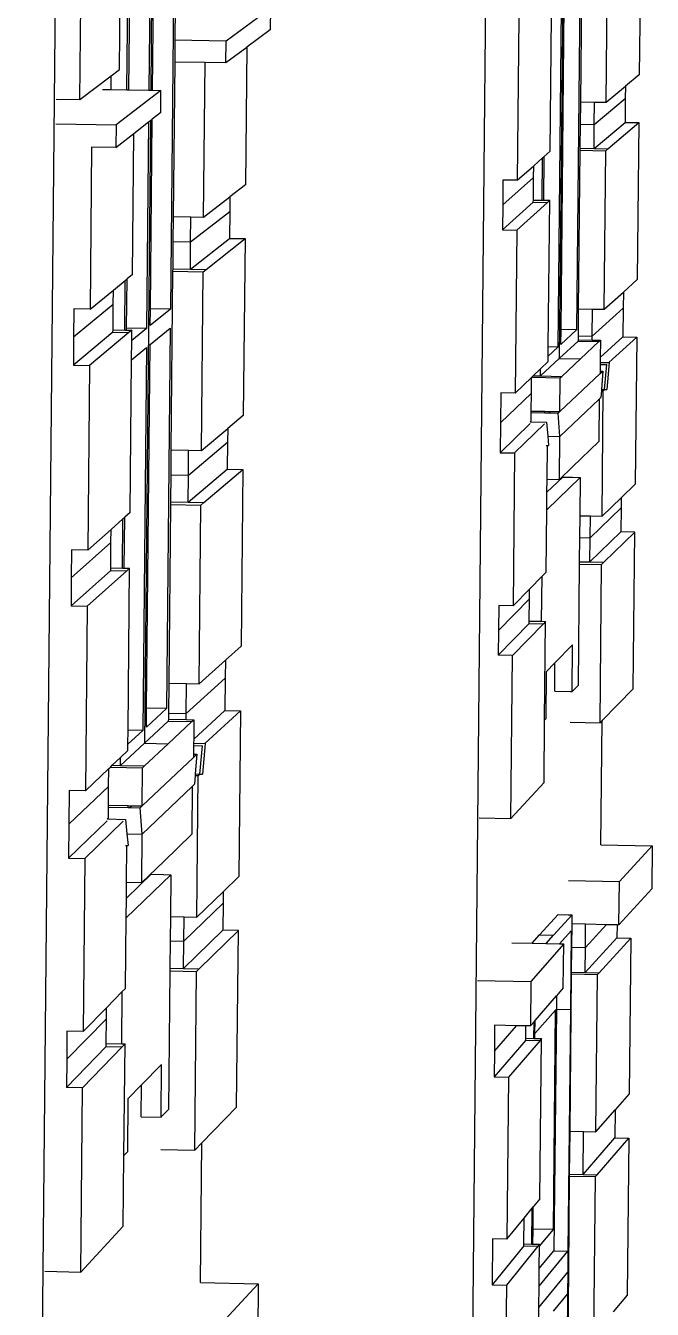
# Model space of a CAD drawing. Extents: x -106 to 80, y -44 to 65.
# Drawn here: x 71.12 to 74.37, y -12.95 to -6.31 of the extents above; entities that cross this region are included whole.
import ezdxf

# ---------------------------------------------------------------- set-up
doc = ezdxf.new("R2010")
doc.units = 0
doc.layers.get('0').update_dxf_attribs({"linetype": 'CONTINUOUS'})

msp = doc.modelspace()

# ---------------------------------------------------------------- linework, layer by layer
for p, q in [((73.3799, -18.8632), (73.549, -1.6631)), ((71.1235, -22.3197), (71.309, -2.8599)), ((73.9125, -5.1771), (73.8843, -8.03)), ((74.3063, -5.7497), (74.2983, -6.5616)), ((71.891, -5.836), (71.8724, -7.7746)), ((74.0015, -5.8822), (73.9934, -6.7023)), ((74.1269, -6.7046), (74.135, -5.8844)), ((71.7679, -5.9509), (71.7613, -6.6419)), ((71.7774, -5.944), (71.7707, -6.642)), ((71.7801, -6.6422), (71.7869, -5.937)), ((71.6477, -6.64), (71.6529, -6.0932)), ((71.6572, -6.6402), (71.6625, -6.0862)), ((71.609, -6.5347), (71.613, -6.1226)), ((73.9914, -6.1367), (73.9741, -7.8812)), ((71.4043, -6.6896), (71.409, -6.1938)), ((71.8969, -6.2348), (71.8957, -6.3579)), ((72.1605, -6.3859), (72.3904, -6.218)), ((72.3904, -6.218), (72.3893, -6.3295)), ((73.8949, -6.2157), (73.8776, -7.9703)), ((73.8932, -7.8797), (73.9098, -6.2035)), ((73.6752, -6.2647), (73.6669, -7.1081)), ((73.8376, -6.9568), (73.8445, -6.257)), ((71.8957, -6.3579), (71.8955, -6.3816)), ((72.3893, -6.3295), (72.268, -6.4188)), ((71.8955, -6.3816), (71.8944, -6.4944)), ((71.8955, -6.3816), (72.1605, -6.3859)), ((72.1594, -6.4988), (72.1605, -6.3859)), ((72.1594, -6.4988), (72.268, -6.4188)), ((72.268, -6.4188), (72.2612, -7.1306)), ((71.8944, -6.4944), (71.8867, -7.2957)), ((71.8944, -6.4944), (72.0521, -6.497)), ((72.0444, -7.2985), (72.0521, -6.497)), ((72.0521, -6.497), (72.1594, -6.4988)), ((71.4043, -6.6896), (71.5659, -6.5673)), ((71.5652, -6.6386), (71.5659, -6.5673)), ((71.5659, -6.5673), (71.609, -6.5347)), ((74.2983, -6.5616), (74.2262, -6.6217)), ((71.5216, -6.6379), (71.5652, -6.6386)), ((71.5652, -6.6386), (71.6477, -6.64)), ((74.1269, -6.7046), (74.2262, -6.6217)), ((74.2262, -6.6217), (74.2256, -6.6844)), ((71.2811, -6.6876), (71.4043, -6.6896)), ((71.8232, -6.6429), (71.5914, -6.8217)), ((71.6477, -6.64), (71.6572, -6.6402)), ((71.6572, -6.6402), (71.7613, -6.6419)), ((71.7613, -6.6419), (71.7707, -6.642)), ((71.7707, -6.642), (71.7801, -6.6422)), ((71.7801, -6.6422), (71.8232, -6.6429)), ((71.8221, -6.7578), (71.8232, -6.6429)), ((73.9934, -6.7023), (73.9923, -6.8173)), ((73.9934, -6.7023), (74.0666, -6.7036)), ((74.0655, -6.8186), (74.2256, -6.6844)), ((74.0655, -6.8186), (74.0666, -6.7036)), ((74.0666, -6.7036), (74.1269, -6.7046)), ((74.2256, -6.6844), (74.2244, -6.8083)), ((71.8221, -6.7578), (71.7787, -6.7916)), ((71.2799, -6.8165), (71.5914, -6.8217)), ((71.5914, -6.8217), (71.5903, -6.9381)), ((71.6827, -6.8662), (71.7597, -6.8063)), ((71.7692, -6.799), (71.7383, -10.0197)), ((71.7597, -6.8063), (71.7495, -7.8746)), ((71.7597, -6.8063), (71.7692, -6.799)), ((71.7692, -6.799), (71.7787, -6.7916)), ((71.7693, -7.7728), (71.7787, -6.7916)), ((73.9923, -6.8173), (73.991, -6.9424)), ((73.9923, -6.8173), (74.0655, -6.8186)), ((74.0642, -6.9437), (74.2244, -6.8083)), ((74.0642, -6.9437), (74.0655, -6.8186)), ((74.1363, -6.9449), (74.2958, -6.8095)), ((74.2244, -6.8083), (74.2958, -6.8095)), ((74.2958, -6.8095), (74.2877, -7.6212)), ((71.5903, -6.9381), (71.6827, -6.8662)), ((71.6757, -7.5954), (71.6827, -6.8662)), ((71.4647, -6.936), (71.4567, -7.7744)), ((71.5903, -6.9381), (71.4647, -6.936)), ((73.8376, -6.9568), (73.8057, -6.985)), ((73.9909, -6.9527), (73.9828, -7.7726)), ((73.991, -6.9424), (73.9909, -6.9527)), ((73.9909, -6.9527), (74.1244, -6.955)), ((73.991, -6.9424), (74.0642, -6.9437)), ((74.0642, -6.9437), (74.1363, -6.9449)), ((74.1163, -7.775), (74.1244, -6.955)), ((74.1244, -6.955), (74.1363, -6.9449)), ((73.6669, -7.1081), (73.7519, -7.0328)), ((73.7513, -7.0933), (73.7519, -7.0328)), ((73.7519, -7.0328), (73.7982, -6.9917)), ((73.796, -7.2109), (73.7982, -6.9917)), ((73.7982, -6.9917), (73.8057, -6.985)), ((73.8035, -7.211), (73.8057, -6.985)), ((73.7513, -7.0933), (73.5915, -7.2356)), ((73.7501, -7.2101), (73.7513, -7.0933)), ((72.2612, -7.1306), (72.1803, -7.1932)), ((73.5928, -7.1069), (73.5915, -7.2356)), ((73.6669, -7.1081), (73.5928, -7.1069)), ((72.0444, -7.2985), (72.1803, -7.1932)), ((72.1803, -7.1932), (72.1796, -7.2688)), ((73.75, -7.2208), (73.5902, -7.3643)), ((73.5915, -7.2356), (73.5902, -7.3643)), ((73.8234, -7.222), (73.6643, -7.3656)), ((73.75, -7.2208), (73.7501, -7.2101)), ((73.75, -7.2208), (73.8234, -7.222)), ((73.7501, -7.2101), (73.796, -7.2109)), ((73.796, -7.2109), (73.8035, -7.211)), ((73.8035, -7.211), (73.835, -7.2115)), ((73.835, -7.2115), (73.8234, -7.222)), ((73.8276, -7.9694), (73.835, -7.2115)), ((71.8867, -7.2957), (71.8855, -7.4249)), ((71.8867, -7.2957), (71.9782, -7.2973)), ((71.977, -7.4265), (72.1796, -7.2688)), ((71.977, -7.4265), (71.9782, -7.2973)), ((71.9782, -7.2973), (72.0444, -7.2985)), ((72.1796, -7.2688), (72.1782, -7.4084)), ((73.5902, -7.3643), (73.6643, -7.3656)), ((73.6643, -7.3656), (73.656, -8.2088)), ((71.8855, -7.4249), (71.8841, -7.5659)), ((71.8855, -7.4249), (71.977, -7.4265)), ((71.9756, -7.5675), (72.1782, -7.4084)), ((71.9756, -7.5675), (71.977, -7.4265)), ((72.0567, -7.569), (72.2585, -7.4098)), ((72.1782, -7.4084), (72.2585, -7.4098)), ((72.2585, -7.4098), (72.2496, -8.3241)), ((71.8841, -7.5659), (71.884, -7.578)), ((71.8841, -7.5659), (71.9756, -7.5675)), ((71.9756, -7.5675), (72.0567, -7.569)), ((72.0416, -7.5809), (72.0567, -7.569)), ((71.5774, -7.6757), (71.6382, -7.626)), ((71.6358, -7.8827), (71.6382, -7.626)), ((71.6382, -7.626), (71.6478, -7.6182)), ((71.6454, -7.8727), (71.6478, -7.6182)), ((71.6757, -7.5954), (71.6478, -7.6182)), ((71.884, -7.578), (71.8751, -8.5027)), ((71.884, -7.578), (72.0416, -7.5809)), ((72.0327, -8.5057), (72.0416, -7.5809)), ((74.2877, -7.6212), (74.2157, -7.6858)), ((71.4567, -7.7744), (71.5774, -7.6757)), ((71.5767, -7.7502), (71.5774, -7.6757)), ((74.1163, -7.775), (74.2157, -7.6858)), ((74.2157, -7.6858), (74.2149, -7.7688)), ((71.5767, -7.7502), (71.3716, -7.9186)), ((71.5754, -7.8816), (71.5767, -7.7502)), ((71.373, -7.7729), (71.3716, -7.9186)), ((71.4567, -7.7744), (71.373, -7.7729)), ((71.7684, -7.8592), (71.7693, -7.7728)), ((71.8724, -7.7746), (71.7684, -7.8592)), ((71.8724, -7.7746), (71.7693, -7.7728)), ((73.9828, -7.7726), (73.9814, -7.912)), ((73.9828, -7.7726), (74.056, -7.7739)), ((74.0546, -7.9134), (74.2149, -7.7688)), ((74.0546, -7.9134), (74.056, -7.7739)), ((74.056, -7.7739), (74.1163, -7.775)), ((74.2149, -7.7688), (74.2134, -7.9177)), ((71.5753, -7.8943), (71.3702, -8.0643)), ((71.6581, -7.8958), (71.4539, -8.0658)), ((71.5753, -7.8943), (71.5754, -7.8816)), ((71.5753, -7.8943), (71.6581, -7.8958)), ((71.5754, -7.8816), (71.6358, -7.8827)), ((71.6358, -7.8827), (71.6453, -7.8829)), ((71.6453, -7.8829), (71.6454, -7.8727)), ((71.6453, -7.8829), (71.6729, -7.8834)), ((71.7495, -7.8746), (71.6454, -7.8727)), ((71.6729, -7.8834), (71.6581, -7.8958)), ((71.7495, -7.8746), (71.6724, -7.9373)), ((71.6724, -7.9373), (71.6729, -7.8834)), ((71.7675, -7.9572), (71.8715, -7.8721)), ((71.8715, -7.8721), (71.8525, -9.8398)), ((73.8924, -7.9566), (73.8932, -7.8797)), ((73.9741, -7.8812), (73.8924, -7.9566)), ((73.9741, -7.8812), (73.8932, -7.8797)), ((71.3716, -7.9186), (71.3702, -8.0643)), ((71.6715, -8.0358), (71.6724, -7.9373)), ((71.7494, -9.8377), (71.7675, -7.9572)), ((73.8843, -8.03), (73.9812, -7.9402)), ((73.9814, -7.912), (73.9812, -7.9328)), ((73.9812, -7.9328), (74.0544, -7.9341)), ((73.9812, -7.9328), (73.9812, -7.9402)), ((73.9812, -7.9402), (74.0897, -7.9422)), ((73.9814, -7.912), (74.0546, -7.9134)), ((73.9935, -8.032), (74.0897, -7.9422)), ((74.0544, -7.9341), (74.0546, -7.9134)), ((74.0544, -7.9341), (74.0975, -7.9349)), ((74.0897, -7.9422), (74.0975, -7.9349)), ((74.0966, -8.0241), (74.2134, -7.9177)), ((74.0975, -7.9349), (74.0966, -8.0241)), ((74.1407, -8.0508), (74.2848, -7.919)), ((74.2134, -7.9177), (74.2848, -7.919)), ((74.2848, -7.919), (74.2772, -8.6804)), ((71.6715, -8.0358), (71.7485, -7.9727)), ((71.7485, -7.9727), (71.7295, -9.9534)), ((73.7871, -8.1202), (73.8843, -8.03)), ((73.8268, -8.046), (73.8271, -8.0169)), ((73.8271, -8.0169), (73.8276, -7.9694)), ((73.8776, -7.9703), (73.8271, -8.0169)), ((73.8776, -7.9703), (73.8276, -7.9694)), ((73.8843, -8.03), (73.9935, -8.032)), ((73.8968, -8.1222), (73.9935, -8.032)), ((74.0966, -8.0241), (74.0964, -8.05)), ((71.3702, -8.0643), (71.4539, -8.0658)), ((71.4539, -8.0658), (71.4448, -9.0203)), ((71.6639, -8.8266), (71.6715, -8.0358)), ((73.7497, -8.1195), (73.7874, -8.0836)), ((73.7871, -8.1202), (73.7874, -8.0836)), ((73.8268, -8.046), (73.7874, -8.0836)), ((74.0959, -8.0946), (74.0958, -8.1072)), ((74.0958, -8.1072), (74.1089, -8.0948)), ((74.0963, -8.0603), (74.0959, -8.0946)), ((74.0959, -8.0946), (74.1089, -8.0948)), ((74.0964, -8.05), (74.0963, -8.0603)), ((74.0963, -8.0603), (74.1296, -8.0609)), ((74.0963, -8.0603), (74.0963, -8.0603)), ((74.0964, -8.05), (74.1407, -8.0508)), ((74.1089, -8.0948), (74.1027, -8.1894)), ((74.1183, -8.1897), (74.1296, -8.0609)), ((74.1296, -8.0609), (74.1297, -8.0609)), ((74.142, -8.0509), (74.1301, -8.1899)), ((74.1407, -8.0508), (74.142, -8.0509)), ((73.656, -8.2088), (73.7411, -8.1278)), ((73.7403, -8.2089), (73.7411, -8.1278)), ((73.7411, -8.1278), (73.7419, -8.127)), ((73.7419, -8.127), (73.7497, -8.1195)), ((73.7419, -8.127), (73.8888, -8.1297)), ((73.7497, -8.1195), (73.7871, -8.1202)), ((73.7871, -8.1202), (73.8968, -8.1222)), ((74.0958, -8.1072), (73.8871, -8.3042)), ((73.8871, -8.3042), (73.8888, -8.1297)), ((73.8888, -8.1297), (73.8968, -8.1222)), ((73.5819, -8.2075), (73.5804, -8.3622)), ((73.7403, -8.2089), (73.5804, -8.3622)), ((73.656, -8.2088), (73.5819, -8.2075)), ((73.7393, -8.3014), (73.7403, -8.2089)), ((74.1, -8.2314), (74.0908, -8.2401)), ((74.1023, -8.1952), (74.1, -8.2314)), ((74.1027, -8.1894), (74.1023, -8.1952)), ((74.1023, -8.1952), (74.1121, -8.1954)), ((74.1027, -8.1894), (74.1183, -8.1897)), ((74.1057, -8.8451), (74.1121, -8.1954)), ((74.1121, -8.1954), (74.1183, -8.1897)), ((74.1183, -8.1897), (74.1301, -8.1899)), ((74.1183, -8.1897), (74.1183, -8.1897)), ((73.8876, -8.4335), (74.0908, -8.2401)), ((74.0908, -8.2401), (74.0886, -8.4594)), ((72.2496, -8.3241), (72.1687, -8.3918)), ((73.5804, -8.3622), (73.5789, -8.5169)), ((73.7336, -8.3574), (73.8187, -8.359)), ((73.7337, -8.3574), (73.7388, -8.3524)), ((73.7388, -8.3524), (73.7393, -8.3094)), ((73.7393, -8.3014), (73.8092, -8.3027)), ((73.7393, -8.3094), (73.7393, -8.3014)), ((73.7393, -8.3094), (73.8092, -8.3107)), ((73.8092, -8.3107), (73.8092, -8.3027)), ((73.8092, -8.3027), (73.8393, -8.3033)), ((73.8092, -8.3107), (73.831, -8.3111)), ((73.8187, -8.359), (73.8247, -8.4323)), ((73.831, -8.3111), (73.8393, -8.3033)), ((73.831, -8.3111), (73.8787, -8.312)), ((73.8393, -8.3033), (73.8871, -8.3042)), ((73.8787, -8.312), (73.8871, -8.3042)), ((73.8876, -8.4335), (73.8787, -8.312)), ((72.0327, -8.5057), (72.1687, -8.3918)), ((72.1687, -8.3918), (72.1681, -8.4621)), ((73.7343, -8.3664), (73.5789, -8.5169)), ((73.8078, -8.3677), (73.653, -8.5182)), ((73.8247, -8.4323), (73.8876, -8.4335)), ((73.8247, -8.4323), (73.8285, -8.4799)), ((71.9653, -8.6326), (72.1681, -8.4621)), ((72.1681, -8.4621), (72.1667, -8.6016)), ((73.8165, -8.4797), (73.8225, -8.4798)), ((73.8208, -8.6542), (73.8225, -8.4798)), ((73.8225, -8.4798), (73.8285, -8.4799)), ((73.8854, -8.6555), (73.8876, -8.4335)), ((74.0886, -8.4594), (73.9531, -8.5901)), ((71.8751, -8.5027), (71.8739, -8.6308)), ((71.8751, -8.5027), (71.9666, -8.5044)), ((71.9653, -8.6326), (71.9666, -8.5044)), ((71.9666, -8.5044), (72.0327, -8.5057)), ((73.5789, -8.5169), (73.653, -8.5182)), ((73.653, -8.5182), (73.6452, -9.3092)), ((71.8739, -8.6308), (71.8725, -8.7718)), ((71.8739, -8.6308), (71.9653, -8.6326)), ((71.964, -8.7736), (72.1667, -8.6016)), ((72.045, -8.7751), (72.2469, -8.6031)), ((72.1667, -8.6016), (72.2469, -8.6031)), ((72.2469, -8.6031), (72.2381, -9.5171)), ((73.9531, -8.5901), (73.8854, -8.6555)), ((71.964, -8.7736), (71.9653, -8.6326)), ((73.8192, -8.8126), (73.9923, -8.6447)), ((73.8201, -8.7219), (73.9019, -8.643)), ((73.8201, -8.7219), (73.8208, -8.6542)), ((73.8208, -8.6542), (73.8854, -8.6555)), ((73.9019, -8.643), (73.9526, -8.6439)), ((73.9526, -8.6439), (73.9923, -8.6447)), ((73.9923, -8.6447), (73.9903, -8.8428)), ((74.2772, -8.6804), (74.2051, -8.7496)), ((73.8192, -8.8126), (73.8201, -8.7219)), ((74.1057, -8.8451), (74.2051, -8.7496)), ((74.2051, -8.7496), (74.2046, -8.8029)), ((71.6639, -8.8266), (71.636, -8.8512)), ((71.8724, -8.7849), (71.8635, -9.7092)), ((71.8725, -8.7718), (71.8724, -8.7849)), ((71.8724, -8.7849), (72.03, -8.788)), ((71.8725, -8.7718), (71.964, -8.7736)), ((71.964, -8.7736), (72.045, -8.7751)), ((72.0211, -9.7125), (72.03, -8.788)), ((72.03, -8.788), (72.045, -8.7751)), ((73.816, -9.1349), (73.8192, -8.8126)), ((74.0443, -8.9572), (74.2046, -8.8029)), ((74.2046, -8.8029), (74.2034, -8.9266)), ((71.5655, -8.9136), (71.6264, -8.8597)), ((71.624, -9.1138), (71.6264, -8.8597)), ((71.6264, -8.8597), (71.636, -8.8512)), ((71.6335, -9.114), (71.636, -8.8512)), ((73.9903, -8.8428), (73.9892, -8.9562)), ((73.9903, -8.8428), (74.0454, -8.8439)), ((74.0443, -8.9572), (74.0454, -8.8439)), ((74.0454, -8.8439), (74.1057, -8.8451)), ((71.4448, -9.0203), (71.5655, -8.9136)), ((71.5649, -8.9822), (71.5655, -8.9136)), ((73.9892, -8.9562), (73.988, -9.0811)), ((73.9892, -8.9562), (74.0443, -8.9572)), ((74.2034, -8.9266), (74.043, -9.0822)), ((74.043, -9.0822), (74.0443, -8.9572)), ((74.1151, -9.0836), (74.2747, -8.928)), ((74.2747, -8.928), (74.2034, -8.9266)), ((74.2667, -9.7391), (74.2747, -8.928)), ((71.5649, -8.9822), (71.3597, -9.1643)), ((71.3611, -9.0186), (71.3597, -9.1643)), ((71.4448, -9.0203), (71.3611, -9.0186)), ((71.5636, -9.1126), (71.5649, -8.9822)), ((73.9878, -9.0929), (73.9816, -9.7211)), ((73.988, -9.0811), (73.9878, -9.0929)), ((73.9878, -9.0929), (74.1032, -9.0952)), ((73.988, -9.0811), (74.043, -9.0822)), ((74.043, -9.0822), (74.1146, -9.0836)), ((74.0951, -9.9145), (74.1032, -9.0952)), ((74.1032, -9.0952), (74.1146, -9.084)), ((74.1146, -9.084), (74.1146, -9.0836)), ((74.1146, -9.0836), (74.1151, -9.0836)), ((74.1146, -9.084), (74.1151, -9.0836)), ((71.5635, -9.1263), (71.3583, -9.3099)), ((71.6463, -9.1279), (71.442, -9.3116)), ((71.5635, -9.1263), (71.5636, -9.1126)), ((71.5635, -9.1263), (71.6463, -9.1279)), ((71.5636, -9.1126), (71.624, -9.1138)), ((71.624, -9.1138), (71.6335, -9.114)), ((71.6335, -9.114), (71.6611, -9.1145)), ((71.6611, -9.1145), (71.6463, -9.1279)), ((71.6531, -9.9518), (71.6611, -9.1145)), ((73.7303, -9.2224), (73.7951, -9.1563)), ((73.7928, -9.389), (73.7951, -9.1563)), ((73.816, -9.1349), (73.7951, -9.1563)), ((71.3597, -9.1643), (71.3583, -9.3099)), ((73.6452, -9.3092), (73.7303, -9.2224)), ((73.7298, -9.2727), (73.7303, -9.2224)), ((73.7298, -9.2727), (73.5698, -9.4363)), ((73.7286, -9.3877), (73.7298, -9.2727)), ((71.3583, -9.3099), (71.442, -9.3116)), ((71.442, -9.3116), (71.4329, -10.2657)), ((73.5711, -9.3078), (73.5698, -9.4363)), ((73.6452, -9.3092), (73.5711, -9.3078)), ((73.5686, -9.5649), (73.7285, -9.4)), ((73.8019, -9.4014), (73.6427, -9.5664)), ((73.7285, -9.4), (73.7286, -9.3877)), ((73.7285, -9.4), (73.8019, -9.4014)), ((73.7286, -9.3877), (73.7928, -9.389)), ((73.7928, -9.389), (73.8135, -9.3894)), ((73.8135, -9.3894), (73.8019, -9.4014)), ((73.8085, -9.9003), (73.8135, -9.3894)), ((73.5698, -9.4363), (73.5686, -9.5649)), ((72.2381, -9.5171), (72.1572, -9.59)), ((73.9535, -9.5106), (73.862, -9.6039)), ((73.9511, -9.7527), (73.9535, -9.5106)), ((72.0211, -9.7125), (72.1572, -9.59)), ((72.1572, -9.59), (72.1563, -9.6832)), ((73.6427, -9.5664), (73.5686, -9.5649)), ((73.6344, -10.4089), (73.6427, -9.5664)), ((73.862, -9.6039), (73.817, -9.6498)), ((73.8605, -9.7508), (73.862, -9.6039)), ((71.9535, -9.8667), (72.1563, -9.6832)), ((72.1563, -9.6832), (72.1546, -9.8508)), ((73.817, -9.6498), (73.8146, -9.8939)), ((71.8635, -9.7092), (71.862, -9.8648)), ((71.8635, -9.7092), (71.955, -9.7111)), ((71.9535, -9.8667), (71.955, -9.7111)), ((71.955, -9.7111), (72.0211, -9.7125)), ((73.8605, -9.7508), (73.9416, -9.7525)), ((73.9416, -9.7525), (73.9511, -9.7527)), ((73.9816, -9.7211), (73.9511, -9.7527)), ((74.2667, -9.7391), (74.1065, -9.9029)), ((71.7485, -9.9359), (71.7494, -9.8377)), ((71.8525, -9.8398), (71.7485, -9.9359)), ((71.8525, -9.8398), (71.7494, -9.8377)), ((71.862, -9.8648), (71.8617, -9.8959)), ((71.862, -9.8648), (71.9535, -9.8667)), ((71.9532, -9.8977), (71.9535, -9.8667)), ((71.9927, -9.9988), (72.1546, -9.8508)), ((72.051, -10.0212), (72.2349, -9.8525)), ((72.1546, -9.8508), (72.2349, -9.8525)), ((72.2349, -9.8525), (72.2266, -10.7098)), ((71.6524, -10.0246), (71.6531, -9.9518)), ((71.7295, -9.9534), (71.6524, -10.0246)), ((71.7295, -9.9534), (71.6531, -9.9518)), ((71.7383, -10.0197), (71.8616, -9.9054)), ((71.8612, -10.0223), (71.9837, -9.9079)), ((71.8617, -9.8959), (71.8616, -9.9054)), ((71.8616, -9.9054), (71.9837, -9.9079)), ((71.8617, -9.8959), (71.9532, -9.8977)), ((71.9532, -9.8977), (71.9937, -9.8986)), ((71.9837, -9.9079), (71.9937, -9.8986)), ((71.9937, -9.8986), (71.9927, -9.9988)), ((73.8053, -10.2232), (73.8085, -9.9003)), ((73.8146, -9.8939), (73.8085, -9.9003)), ((73.9401, -9.9113), (74.0951, -9.9145)), ((74.1065, -9.9029), (74.0951, -9.9145)), ((74.1001, -10.5454), (74.1065, -9.9029)), ((71.6142, -10.1348), (71.7383, -10.0197)), ((71.6521, -10.0574), (71.6524, -10.0246)), ((71.7379, -10.1373), (71.8612, -10.0223)), ((71.7383, -10.0197), (71.8612, -10.0223)), ((71.9925, -10.02), (71.9924, -10.0317)), ((71.9927, -9.9988), (71.9925, -10.02)), ((71.9925, -10.02), (72.051, -10.0212)), ((72.0526, -10.0213), (72.0376, -10.1794)), ((72.051, -10.0212), (72.0526, -10.0213)), ((71.6521, -10.0574), (71.6146, -10.0931)), ((71.992, -10.0768), (71.9918, -10.0929)), ((71.9918, -10.0929), (72.0085, -10.0772)), ((71.9924, -10.0317), (71.992, -10.0768)), ((71.992, -10.0768), (72.0085, -10.0772)), ((71.9924, -10.0317), (72.0385, -10.0327)), ((71.9924, -10.0317), (71.9924, -10.0317)), ((72.0085, -10.0772), (72.0012, -10.1787)), ((72.0244, -10.1792), (72.0385, -10.0327)), ((72.0385, -10.0327), (72.0386, -10.0327)), ((71.4329, -10.2657), (71.5537, -10.151)), ((71.5528, -10.243), (71.5537, -10.151)), ((71.5537, -10.151), (71.5616, -10.1434)), ((71.5616, -10.1434), (71.5716, -10.1339)), ((71.5616, -10.1434), (71.7277, -10.1469)), ((71.5716, -10.1339), (71.6146, -10.0931)), ((71.5716, -10.1339), (71.6142, -10.1348)), ((71.6142, -10.1348), (71.6146, -10.0931)), ((71.6142, -10.1348), (71.7379, -10.1373)), ((71.9918, -10.0929), (71.7258, -10.344)), ((71.7258, -10.344), (71.7277, -10.1469)), ((71.7277, -10.1469), (71.7379, -10.1373)), ((72.0007, -10.1861), (71.9973, -10.2322)), ((72.0012, -10.1787), (72.0007, -10.1861)), ((72.0007, -10.1861), (72.0165, -10.1864)), ((72.0012, -10.1787), (72.0243, -10.1792)), ((72.0095, -10.9189), (72.0165, -10.1864)), ((72.0165, -10.1864), (72.0243, -10.1792)), ((72.0243, -10.1792), (72.0244, -10.1792)), ((72.0244, -10.1792), (72.0376, -10.1794)), ((73.6344, -10.4089), (73.8053, -10.2232)), ((71.5528, -10.243), (71.3475, -10.439)), ((71.3492, -10.264), (71.3475, -10.439)), ((71.4329, -10.2657), (71.3492, -10.264)), ((71.5519, -10.3403), (71.5528, -10.243)), ((71.7266, -10.4898), (71.9857, -10.2433)), ((71.9857, -10.2433), (71.9833, -10.4906)), ((71.9973, -10.2322), (71.9857, -10.2433)), ((71.5512, -10.4051), (71.5518, -10.3506)), ((71.5518, -10.3506), (71.5519, -10.3403)), ((71.5518, -10.3506), (71.6536, -10.3527)), ((71.5519, -10.3403), (71.6537, -10.3425)), ((71.6536, -10.3527), (71.6537, -10.3425)), ((71.6536, -10.3527), (71.6613, -10.3529)), ((71.6537, -10.3425), (71.672, -10.3429)), ((71.6613, -10.3529), (71.672, -10.3429)), ((71.6613, -10.3529), (71.7151, -10.354)), ((71.672, -10.3429), (71.7258, -10.344)), ((71.7151, -10.354), (71.7258, -10.344)), ((71.7266, -10.4898), (71.7151, -10.354)), ((71.5455, -10.4215), (71.3459, -10.614)), ((71.6283, -10.4233), (71.4295, -10.6158)), ((71.5446, -10.4115), (71.5453, -10.4108)), ((71.5446, -10.4115), (71.5453, -10.4116)), ((71.5453, -10.4108), (71.5512, -10.4051)), ((71.5453, -10.4116), (71.5453, -10.4108)), ((71.5453, -10.4116), (71.6405, -10.4136)), ((71.6405, -10.4136), (71.6475, -10.4881)), ((73.4698, -10.4055), (73.6344, -10.4089)), ((71.3475, -10.439), (71.3459, -10.614)), ((71.6475, -10.4881), (71.7266, -10.4898)), ((71.6475, -10.4881), (71.6532, -10.5486)), ((71.7242, -10.7406), (71.7266, -10.4898)), ((71.9833, -10.4906), (71.8378, -10.631)), ((71.6397, -10.5483), (71.6474, -10.5485)), ((71.6456, -10.7389), (71.6474, -10.5485)), ((71.6474, -10.5485), (71.6532, -10.5486)), ((74.1001, -10.5454), (74.3657, -10.551)), ((74.1951, -10.7348), (74.3657, -10.551)), ((74.3657, -10.551), (74.3635, -10.7724)), ((71.3459, -10.614), (71.4295, -10.6158)), ((71.4295, -10.6158), (71.421, -11.5108)), ((71.8378, -10.631), (71.7242, -10.7406)), ((71.6438, -10.9237), (71.8743, -10.6999)), ((71.7726, -10.6978), (71.6448, -10.8211)), ((71.6448, -10.8211), (71.6456, -10.7389)), ((71.6456, -10.7389), (71.7242, -10.7406)), ((71.7726, -10.6978), (71.8371, -10.6992)), ((71.8371, -10.6992), (71.8743, -10.6999)), ((71.8743, -10.6999), (71.8722, -10.9159)), ((72.2266, -10.7098), (72.1456, -10.7878)), ((73.932, -10.7291), (74.1951, -10.7348)), ((74.1929, -10.9584), (74.1951, -10.7348)), ((71.6438, -10.9237), (71.6448, -10.8211)), ((72.0095, -10.9189), (72.1456, -10.7878)), ((72.1456, -10.7878), (72.145, -10.8474)), ((74.1929, -10.9584), (74.3635, -10.7724)), ((71.9421, -11.0435), (72.145, -10.8474)), ((72.145, -10.8474), (72.1437, -10.9868)), ((71.6403, -11.2878), (71.6438, -10.9237)), ((71.8722, -10.9159), (71.871, -11.0419)), ((71.8722, -10.9159), (71.9433, -10.9174)), ((71.9421, -11.0435), (71.9433, -10.9174)), ((71.9433, -10.9174), (72.0095, -10.9189)), ((73.7825, -11.0115), (73.8788, -10.9056)), ((73.8788, -10.9057), (73.7826, -11.0116)), ((73.9511, -10.9073), (73.8552, -11.0132)), ((73.879, -10.9054), (73.8788, -10.9056)), ((73.8788, -10.9057), (73.8788, -10.9056)), ((73.8788, -10.9057), (73.879, -10.9057)), ((73.879, -10.9054), (73.879, -10.9057)), ((73.879, -10.9057), (73.9302, -10.9068)), ((73.9302, -10.9068), (73.9511, -10.9073)), ((73.9494, -11.0748), (73.9506, -10.9531)), ((73.9506, -10.9531), (73.9511, -10.9073)), ((73.9506, -10.9531), (74.0204, -10.9546)), ((74.0192, -11.0764), (74.0204, -10.9546)), ((74.0204, -10.9546), (74.129, -10.957)), ((72.1437, -10.9868), (71.9408, -11.1843)), ((72.0218, -11.1861), (72.2239, -10.9885)), ((72.2239, -10.9885), (72.1437, -10.9868)), ((72.215, -11.9017), (72.2239, -10.9885)), ((73.7436, -11.0544), (73.7825, -11.0115)), ((73.7825, -11.0115), (73.7826, -11.0116)), ((73.7826, -11.0116), (73.8552, -11.0131)), ((73.8164, -11.0559), (73.8552, -11.0131)), ((73.8552, -11.0132), (73.8552, -11.0131)), ((73.8854, -11.0574), (73.9455, -10.9907)), ((73.9455, -10.9907), (73.9415, -11.3978)), ((74.129, -10.957), (74.0192, -11.0764)), ((74.129, -10.957), (74.1832, -10.9582)), ((74.1832, -10.9582), (74.1825, -11.026)), ((74.1832, -10.9582), (74.1929, -10.9584)), ((71.871, -11.0419), (71.8697, -11.1827)), ((71.871, -11.0419), (71.9421, -11.0435)), ((71.9408, -11.1843), (71.9421, -11.0435)), ((73.6393, -11.0521), (73.7436, -11.0544)), ((73.9071, -11.0579), (73.7372, -11.2525)), ((73.7436, -11.0544), (73.8164, -11.0559)), ((73.8164, -11.0559), (73.8854, -11.0574)), ((73.8854, -11.0574), (73.9071, -11.0579)), ((73.9049, -11.2855), (73.9071, -11.0579)), ((73.9482, -11.2045), (73.9494, -11.0748)), ((73.9494, -11.0748), (74.0192, -11.0764)), ((74.0179, -11.2061), (74.1825, -11.026)), ((74.0179, -11.2061), (74.0192, -11.0764)), ((74.0899, -11.2077), (74.2539, -11.0276)), ((74.1825, -11.026), (74.2539, -11.0276)), ((74.2539, -11.0276), (74.2459, -11.8332)), ((71.8695, -11.1978), (71.8626, -11.9139)), ((71.8697, -11.1827), (71.8695, -11.1978)), ((71.8695, -11.1978), (72.0068, -11.2008)), ((71.8697, -11.1827), (71.9408, -11.1843)), ((71.9408, -11.1843), (72.0218, -11.1861)), ((71.9979, -12.1245), (72.0068, -11.2008)), ((72.0068, -11.2008), (72.0218, -11.1861)), ((73.94, -12.0269), (73.9481, -11.2132)), ((73.9481, -11.2132), (73.9482, -11.2045)), ((73.9481, -11.2132), (74.0822, -11.2162)), ((73.9482, -11.2045), (74.0179, -11.2061)), ((74.0179, -11.2061), (74.0899, -11.2077)), ((74.0741, -12.03), (74.0822, -11.2162)), ((74.0822, -11.2162), (74.0899, -11.2077)), ((73.4615, -11.2464), (73.7372, -11.2525)), ((73.7372, -11.2525), (73.735, -11.4824)), ((73.9049, -11.2855), (73.8699, -11.326)), ((71.5418, -11.3879), (71.6236, -11.3048)), ((71.621, -11.575), (71.6236, -11.3048)), ((71.6403, -11.2878), (71.6236, -11.3048)), ((73.7592, -11.4543), (73.8699, -11.326)), ((73.8699, -11.326), (73.8692, -11.3962)), ((71.421, -11.5108), (71.5418, -11.3879)), ((71.5413, -11.445), (71.5418, -11.3879)), ((73.8651, -11.4009), (73.7585, -11.5211)), ((73.8538, -12.5357), (73.8651, -11.4009)), ((73.8692, -11.3962), (73.8568, -12.6454)), ((73.8692, -11.3962), (73.8651, -11.4009)), ((73.8692, -11.3962), (73.9415, -11.3978)), ((73.9415, -11.3978), (73.9291, -12.6471)), ((71.5413, -11.445), (71.3359, -11.6544)), ((71.54, -11.5732), (71.5413, -11.445)), ((73.5497, -11.4783), (73.5484, -11.6123)), ((73.5484, -11.6123), (73.6624, -11.4808)), ((73.6624, -11.4808), (73.5497, -11.4783)), ((73.712, -11.4819), (73.6624, -11.4808)), ((73.7114, -11.546), (73.712, -11.4819)), ((73.735, -11.4824), (73.712, -11.4819)), ((73.735, -11.4824), (73.7541, -11.4602)), ((73.7532, -11.5469), (73.7541, -11.4602)), ((73.7541, -11.4602), (73.7592, -11.4543)), ((73.7585, -11.5211), (73.7592, -11.4543)), ((71.3373, -11.5089), (71.3359, -11.6544)), ((71.421, -11.5108), (71.3373, -11.5089)), ((73.7113, -11.555), (73.7114, -11.546)), ((73.7114, -11.546), (73.7532, -11.5469)), ((73.7532, -11.5469), (73.7583, -11.547)), ((73.7583, -11.547), (73.7585, -11.5211)), ((73.7583, -11.547), (73.7922, -11.5478)), ((73.784, -12.3759), (73.7922, -11.5478)), ((73.7922, -11.5478), (73.7846, -11.5566)), ((71.3345, -11.7999), (71.5399, -11.5889)), ((71.6227, -11.5907), (71.4182, -11.8018)), ((71.5399, -11.5889), (71.54, -11.5732)), ((71.5399, -11.5889), (71.6227, -11.5907)), ((71.54, -11.5732), (71.621, -11.575)), ((71.621, -11.575), (71.6375, -11.5754)), ((71.6375, -11.5754), (71.6227, -11.5907)), ((71.632, -12.1526), (71.6375, -11.5754)), ((73.7113, -11.555), (73.5471, -11.7458)), ((73.5484, -11.6123), (73.5471, -11.7458)), ((73.7846, -11.5566), (73.6212, -11.7474)), ((73.7113, -11.555), (73.7846, -11.5566)), ((71.3359, -11.6544), (71.3345, -11.7999)), ((71.8264, -11.681), (71.7235, -11.7861)), ((71.8238, -11.9541), (71.8264, -11.681)), ((73.5471, -11.7458), (73.6212, -11.7474)), ((73.6212, -11.7474), (73.6129, -12.5843)), ((71.4182, -11.8018), (71.3345, -11.7999)), ((71.4091, -12.7551), (71.4182, -11.8018)), ((71.7235, -11.7861), (71.6525, -11.8585)), ((71.7219, -11.9518), (71.7235, -11.7861)), ((71.6525, -11.8585), (71.6498, -12.1341)), ((74.2459, -11.8332), (74.1737, -11.9159)), ((71.8626, -11.9139), (71.8251, -11.9528)), ((72.215, -11.9017), (72.0351, -12.0863)), ((74.0741, -12.03), (74.1737, -11.9159)), ((74.1737, -11.9159), (74.1722, -12.0608)), ((71.7219, -11.9518), (71.8238, -11.9541)), ((71.8251, -11.9528), (71.8238, -11.9541)), ((73.9378, -12.2493), (73.94, -12.0269)), ((73.94, -12.0269), (74.0097, -12.0285)), ((74.0075, -12.2509), (74.0097, -12.0285)), ((74.0075, -12.2509), (74.1722, -12.0608)), ((74.0097, -12.0285), (74.0741, -12.03)), ((74.0796, -12.2526), (74.2436, -12.0624)), ((74.1722, -12.0608), (74.2436, -12.0624)), ((74.2436, -12.0624), (74.2355, -12.8746)), ((71.6498, -12.1341), (71.632, -12.1526)), ((71.8235, -12.1205), (71.9979, -12.1245)), ((72.0351, -12.0863), (71.9979, -12.1245)), ((72.0282, -12.809), (72.0351, -12.0863)), ((71.6285, -12.5175), (71.632, -12.1526)), ((73.9329, -12.7502), (73.9377, -12.2585)), ((73.9377, -12.2585), (73.9378, -12.2493)), ((73.9377, -12.2585), (74.0718, -12.2616)), ((73.9378, -12.2493), (74.0075, -12.2509)), ((74.0075, -12.2509), (74.0796, -12.2526)), ((74.0637, -13.082), (74.0718, -12.2616)), ((74.0718, -12.2616), (74.0796, -12.2526)), ((73.784, -12.3759), (73.7497, -12.4177)), ((73.6129, -12.5843), (73.7022, -12.4756)), ((73.7009, -12.6097), (73.7022, -12.4756)), ((73.7022, -12.4756), (73.7446, -12.4239)), ((73.7427, -12.6107), (73.7446, -12.4239)), ((73.7446, -12.4239), (73.7497, -12.4177)), ((73.7485, -12.5332), (73.7497, -12.4177)), ((71.4091, -12.7551), (71.6285, -12.5175)), ((73.7478, -12.6108), (73.7485, -12.5332)), ((73.8538, -12.5357), (73.7485, -12.5332)), ((73.7816, -12.6221), (73.8538, -12.5357)), ((73.5388, -12.5825), (73.5365, -12.8207)), ((73.6129, -12.5843), (73.5388, -12.5825)), ((73.7008, -12.6192), (73.7009, -12.6097)), ((73.7009, -12.6097), (73.7427, -12.6107)), ((73.7427, -12.6107), (73.7478, -12.6108)), ((73.7478, -12.6108), (73.7817, -12.6116)), ((73.7817, -12.6116), (73.7741, -12.6209)), ((73.7816, -12.6221), (73.7817, -12.6116)), ((73.7008, -12.6192), (73.5365, -12.8207)), ((73.7741, -12.6209), (73.6106, -12.8224)), ((73.7008, -12.6192), (73.7741, -12.6209)), ((73.7796, -12.8277), (73.9291, -12.6471)), ((73.7805, -12.7372), (73.7816, -12.6221)), ((73.7805, -12.7372), (73.8568, -12.6454)), ((73.8568, -12.6454), (73.9291, -12.6471)), ((73.9291, -12.6471), (73.928, -12.7561)), ((73.7796, -12.8277), (73.7805, -12.7372)), ((71.2233, -12.7506), (71.4091, -12.7551)), ((72.0282, -12.809), (72.3265, -12.8162)), ((73.7785, -12.9377), (73.928, -12.7561)), ((73.928, -12.7561), (73.9269, -12.8689)), ((73.928, -12.7561), (73.9329, -12.7502)), ((73.9296, -13.0788), (73.9329, -12.7502)), ((72.1106, -13.0496), (72.3265, -12.8162)), ((72.3265, -12.8162), (72.3241, -13.0654)), ((73.5365, -12.8207), (73.6106, -12.8224)), ((73.6106, -12.8224), (73.6023, -13.666)), ((73.7785, -12.9377), (73.7796, -12.8277)), ((73.8537, -12.9583), (73.9269, -12.8689)), ((73.9269, -12.8689), (73.9019, -15.3963)), ((74.2355, -12.8746), (74.1633, -12.9618)), ((73.7774, -13.0515), (73.7785, -12.9377))]:
    msp.add_line(p, q)

doc.saveas('drawing.dxf')
